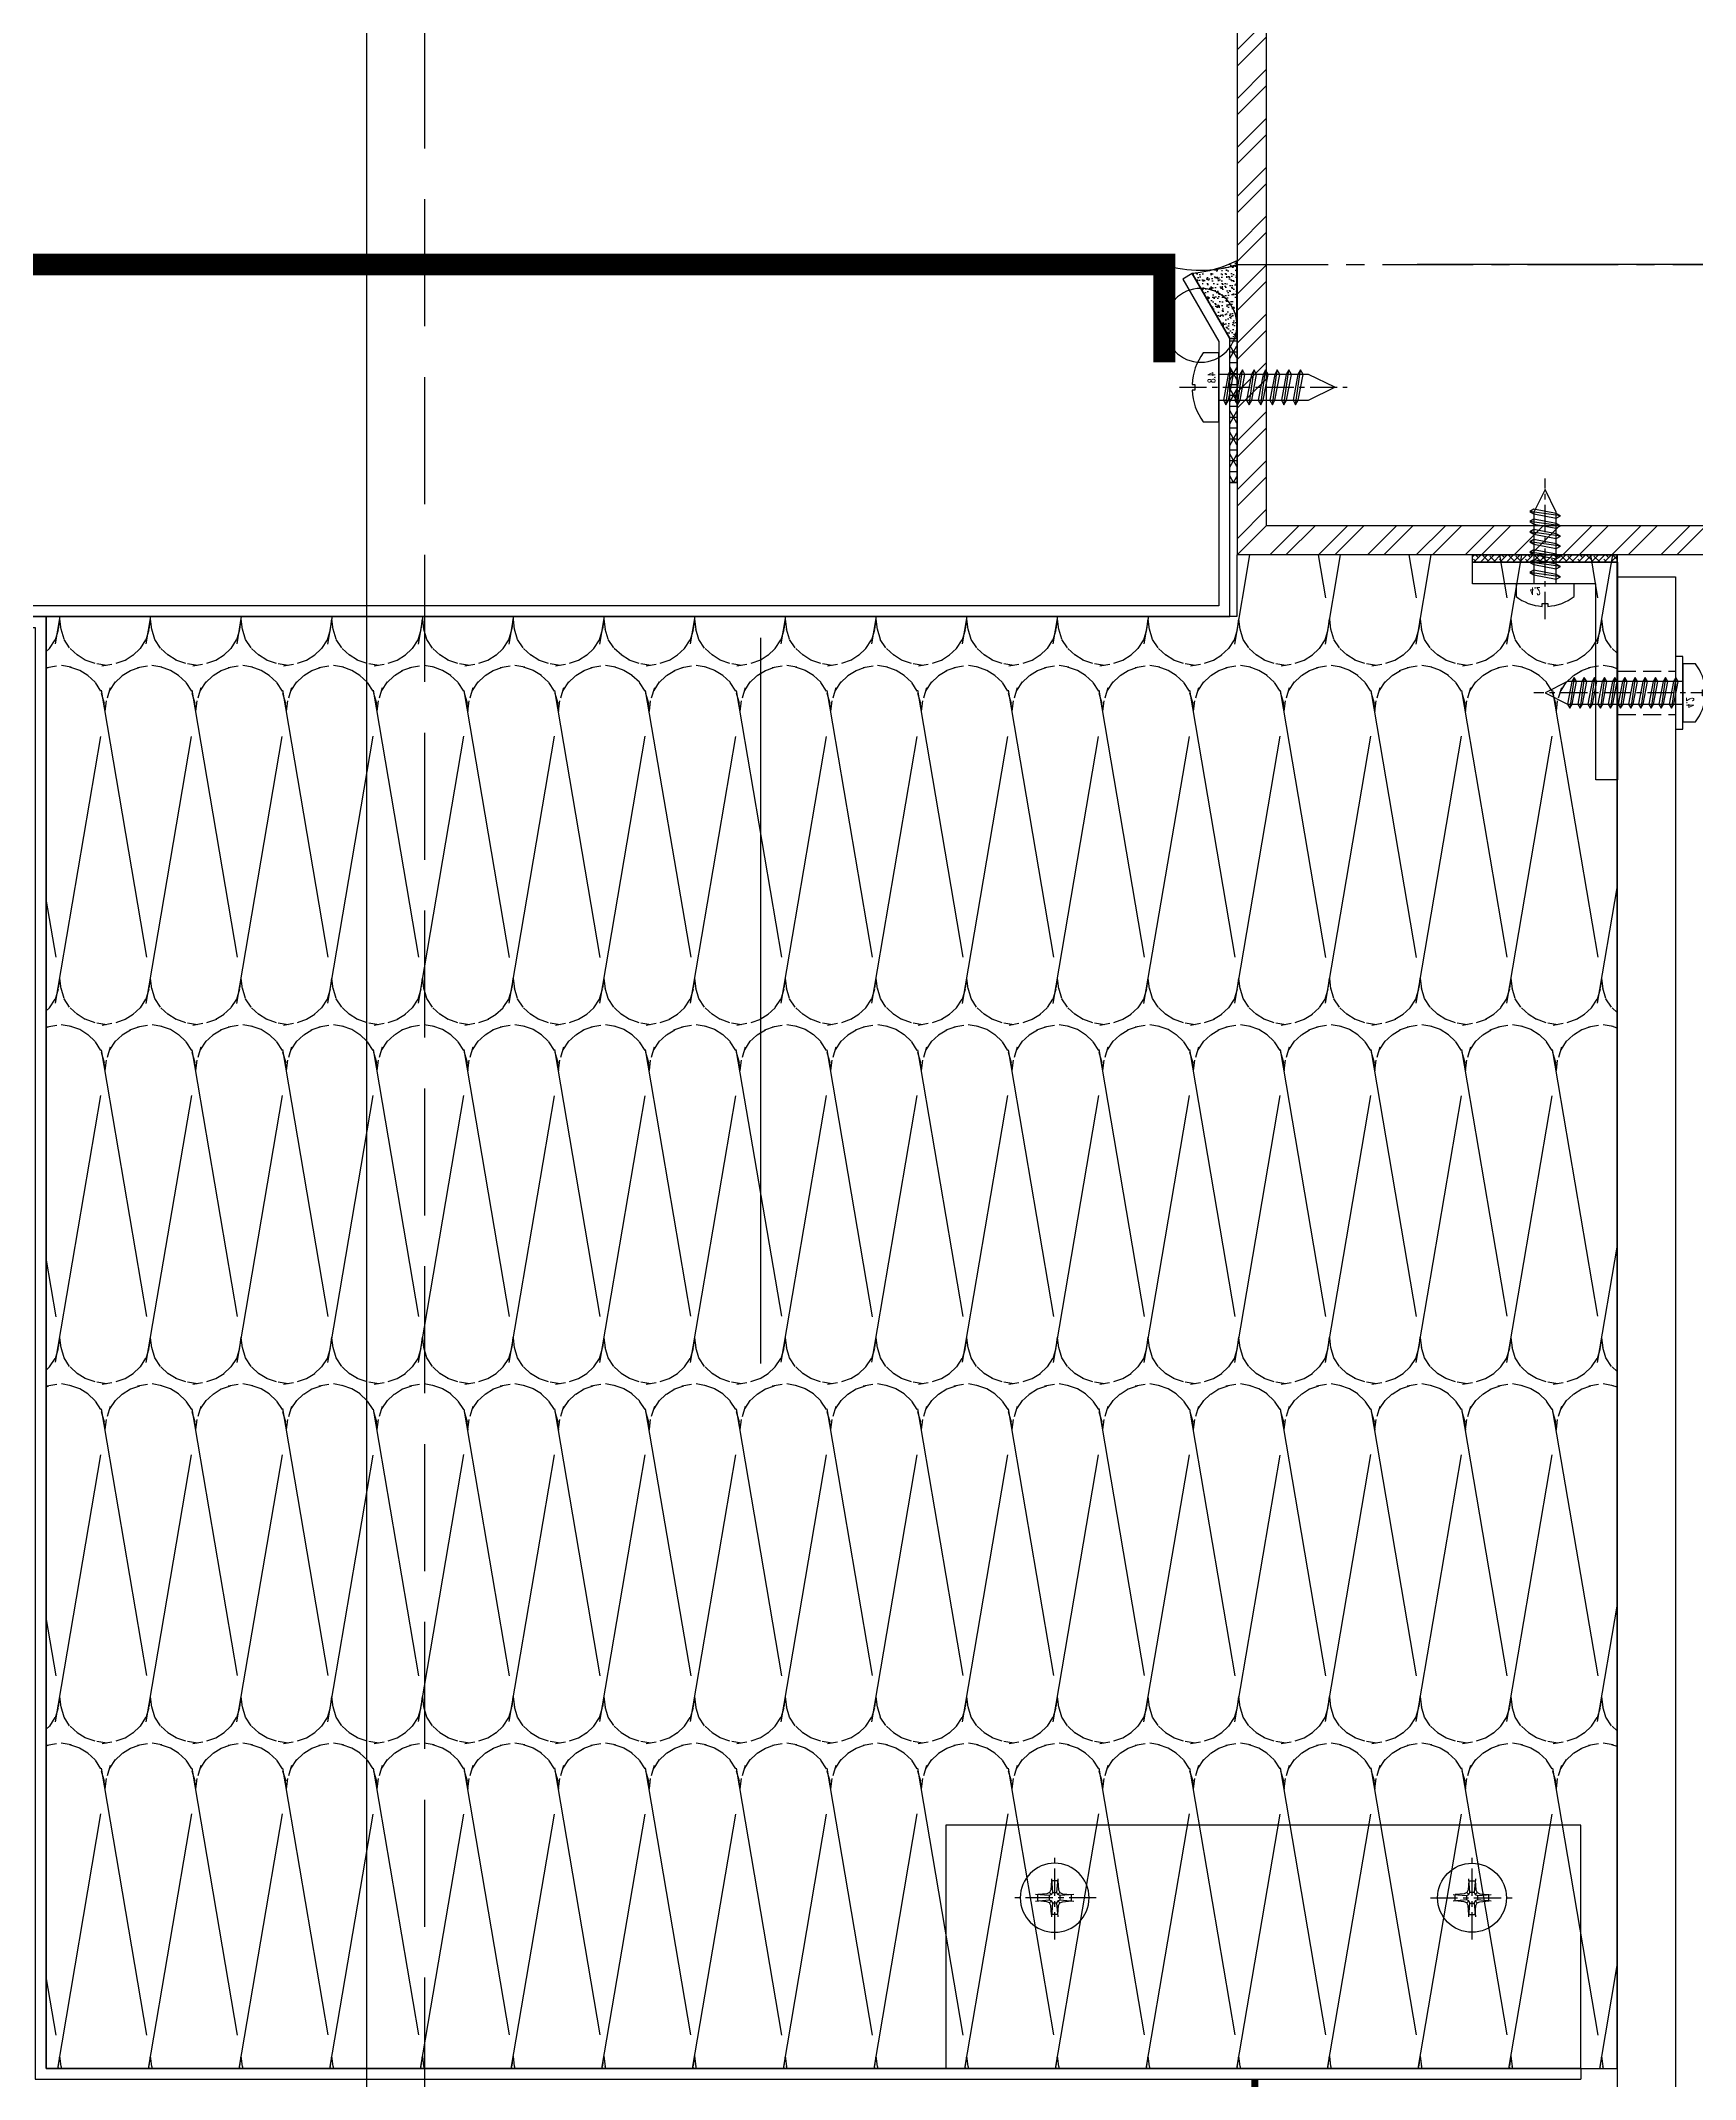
# Model space of a CAD drawing. Extents: x 220580 to 2027826, y -309201 to 71987.
# Drawn here: x 323404.3 to 323632.3, y -161779.4 to -161498.5 of the extents above; entities that cross this region are included whole.
import ezdxf
from ezdxf.enums import TextEntityAlignment as Align

# ---------------------------------------------------------------- set-up
doc = ezdxf.new("R2010")
doc.units = 0
for name, pattern in [('CENTER', [2, 1.25, -0.25, 0.25, -0.25]), ('DASH', [0.35, 0.25, -0.1]), ('ZN-CENTER', [2, 1.25, -0.25, 0.25, -0.25]), ('ZN-DASH', [0.35, 0.25, -0.1]), ('ZN-DOT', [0.25, 0, -0.25])]:
    doc.linetypes.add(name, pattern=pattern)
for name, color, linetype in [('!ZN1-填充-8', 8, 'Continuous'), ('!ZN3-不锈钢板幕墙-7', 7, 'Continuous'), ('!ZN3-其它材质幕墙-60', 60, 'Continuous'), ('!ZN4-辅助材料-1', 1, 'Continuous'), ('!ZN4-配件-11', 11, 'Continuous'), ('!ZN5-钢材投影-40', 40, 'Continuous'), ('!ZN5-铝材投影-112', 112, 'Continuous'), ('!ZN5-铝材断面-6', 6, 'Continuous'), ('!ZN6-层高线-8', 8, 'ZN-DOT'), ('!ZN6-虚线-8', 8, 'ZN-DASH'), ('1 轴线 辅助线', 1, 'CENTER'), ('11紧固件', 11, 'Continuous'), ('20剖面图$0$A-SFCE', 30, 'Continuous'), ('2钢材断面', 2, 'Continuous'), ('A_Hatch', 8, 'Continuous'), ('DIM', 173, 'Continuous'), ('Fill', 8, 'Continuous'), ('ZX', 240, 'CENTER')]:
    doc.layers.add(name, color=color, linetype=linetype)
doc.styles.add('DHTEXT-1', font='ROMANS.shx', dxfattribs={"width": 0.7, "bigfont": 'CHINESE.shx'})
doc.dimstyles.new('ZN200', dxfattribs={"dimscale": 200, "dimtxt": 2.5, "dimasz": 1.5, "dimexe": 1, "dimexo": 2, "dimgap": 0.9, "dimtad": 1, "dimdec": 0, "dimdsep": 46, "dimtxsty": 'DHTEXT-1', "dimblk": 'ARCHTICK', "dimcen": 2.5, "dimclrd": 173, "dimclre": 173, "dimclrt": 7, "dimazin": 2, "dimtfac": 1, "dimtdec": 0, "dimtix": 1, "dimtmove": 2, "dimatfit": 3, "dimfxl": 0, "dimtolj": 1, "dimtzin": 0, "dimarcsym": 0})

# ---------------------------------------------------------------- blocks, each defined once
blk = doc.blocks.new('20250822090122')
at = {"layer": 'A_Hatch'}
h = blk.add_hatch(dxfattribs=at)
h.set_pattern_fill('ANSI32', color=256)
h.set_pattern_definition([(45, (-80, -40), (-3.367596045400933, 3.367596045400933), []), (45, (-77.75493500000448, -40), (-3.367596045400933, 3.367596045400933), [])])
h.paths.add_polyline_path([(0, 40), (-80, 40), (-80, -40), (0, -40)])
h.paths.add_polyline_path([(-4, 36), (-4, -36), (-76, -36), (-76, 36)], flags=16)
at = {"layer": '2钢材断面'}
for points in [[(-80, 40), (0, 40), (0, -40), (-80, -40)], [(-76, 36), (-4, 36), (-4, -36), (-76, -36)]]:
    blk.add_lwpolyline(points, close=True, dxfattribs=at)
blk = doc.blocks.new('*U302')
at = {"layer": '!ZN5-钢材投影-40', "ltscale": 0.3}
blk.add_line((-254.4017149738647, 531.9147828401801), (-254.4017149738647, -425.0000000610999), dxfattribs=at)
at = {"layer": '!ZN6-虚线-8', "color": 8, "linetype": 'ZN-DASH', "ltscale": 70}
blk.add_line((-246.4017149738647, -425.0000000610999), (-246.4017149738647, 531.9147828401801), dxfattribs=at)
at = {"layer": 'ZX', "ltscale": 10}
blk.add_line((-134.3999999999942, 0), (0, 0), dxfattribs=at)
at = {"layer": '!ZN5-铝材断面-6', "ltscale": 100}
blk.add_blockref('20250822090122', (-54.39999999999418, 0), dxfattribs=at)
blk = doc.blocks.new('*U2096')
at = {"color": 0, "linetype": 'CENTER', "ltscale": 3}
blk.add_line((-5.42402482348062, 2.951201566112061e-13), (17.70672576295199, 2.948752353404415e-13), dxfattribs=at)
at = {"linetype": 'ByBlock', "ltscale": 10}
for p, q in [((0, 1.7899998674459), (12.38000001907299, 1.790001397150355)), ((0.980701996714231, 2.400000000000386), (1.655298003285623, -2.399999999999796)), ((2.580701996714217, 2.400000210272508), (3.255298003285609, -2.399999789727674)), ((4.180701996714204, 2.40000042054463), (4.855298003285595, -2.399999579455552)), ((5.780701996714191, 2.400000630816753), (6.455298003285582, -2.399999369183429)), ((7.380701996714176, 2.400000841088874), (8.055298003285568, -2.399999158911307)), ((8.980701996714163, 2.400001051360997), (9.655298003285555, -2.399998948639185)), ((10.58070199671415, 2.400001261633119), (11.25529800328554, -2.399998738367063)), ((12.38000001907299, 1.790001397150355), (16, 1.626980552060786e-06)), ((16, 1.626980552060786e-06), (12.38000001907299, -1.789998580962678)), ((12.38000001907299, -1.789998580962678), (0, -1.790000231097598))]:
    blk.add_line(p, q, dxfattribs=at)
blk.add_lwpolyline([(-3.299999999999955, 0.4000000000003876), (-3.689993742175107, 0.3999999999999488, -0.1474780726293994), (-2.137196594791703, 4.750000000000297), (0, 4.750000000000293), (0, -4.749999999999703), (-2.137196594791703, -4.749999999999703, -0.1474780726293994), (-3.689993742175107, -0.3999999999993538), (-3.299999999999955, -0.3999999999995669)], format="xyb", close=True, dxfattribs=at)
for points in [[(1.303114339079855, -1.789999999999669), (0.6285183325084631, 1.790000000000258), (0.980701996714231, 2.400000000000158), (1.332885660919771, 1.790000000000258), (2.00748166749139, -1.789999999999669), (1.655298003285623, -2.399999999999796)], [(2.903114339079841, -1.789999789727547), (2.228518332508449, 1.790000210272381), (2.580701996714217, 2.400000210272281), (2.932885660919758, 1.790000210272381), (3.607481667491377, -1.789999789727547), (3.255298003285609, -2.399999789727674)], [(4.503114339079827, -1.789999579455424), (3.828518332508436, 1.790000420544503), (4.180701996714204, 2.400000420544403), (4.532885660919744, 1.790000420544503), (5.207481667491363, -1.789999579455424), (4.855298003285595, -2.399999579455552)], [(6.103114339079815, -1.789999369183302), (5.428518332508423, 1.790000630816625), (5.780701996714191, 2.400000630816525), (6.132885660919731, 1.790000630816625), (6.80748166749135, -1.789999369183302), (6.455298003285582, -2.399999369183429)], [(7.7031143390798, -1.78999915891118), (7.028518332508408, 1.790000841088747), (7.380701996714176, 2.400000841088647), (7.732885660919717, 1.790000841088747), (8.407481667491336, -1.78999915891118), (8.055298003285568, -2.399999158911307)], [(9.303114339079787, -1.789998948639058), (8.628518332508396, 1.79000105136087), (8.980701996714163, 2.400001051360769), (9.332885660919704, 1.79000105136087), (10.00748166749132, -1.789998948639058), (9.655298003285555, -2.399998948639185)], [(10.90311433907977, -1.789998738366936), (10.22851833250838, 1.790001261632992), (10.58070199671415, 2.400001261632892), (10.93288566091969, 1.790001261632992), (11.60748166749131, -1.789998738366936), (11.25529800328554, -2.399998738367063)]]:
    blk.add_lwpolyline(points, close=True, dxfattribs=at)
at = {"layer": 'Defpoints', "color": 0, "ltscale": 10, "style": 'DHTEXT-1', "width": 0.7}
blk.add_text('4.8', height=1, rotation=90, dxfattribs=at).set_placement((-0.4943080637851551, -1.360906739296144), align=Align.CENTER)
blk = doc.blocks.new('*U1917')
at = {"color": 0, "linetype": 'ZN-CENTER', "ltscale": 3}
for p, q in [((0, 5.739583333333328), (0, -5.739583333333338)), ((5.739583333333333, -5.625129991434126e-15), (-5.739583333333333, -5.625129991434126e-15))]:
    blk.add_line(p, q, dxfattribs=at)
at = {"linetype": 'ByBlock', "ltscale": 10}
for p, q in [((-2.319999933243879, 0.4340867004727266), (-2.319999933240997, -0.4340867004727376)), ((-0.7379607429587084, -0.2956762060716548), (-0.7379607429587084, 0.2956762060716438)), ((-0.4431043850277573, 0.4431043850313547), (-0.7214991012179357, 0.721499101220092)), ((0.4340867004727321, 2.319999933243513), (-0.4340867004727321, 2.319999933242072)), ((0.2956762060691273, 0.7379607429623057), (-0.2956762060691273, 0.7379607429623057)), ((0.7214991012179357, 0.721499101220092), (0.4431043850277573, 0.4431043850313547)), ((0.7379607429587084, 0.2956762060716438), (0.7379607429587084, -0.2956762060716548)), ((2.319999933243879, 0.4340867004727266), (2.319999933240997, -0.4340867004727376)), ((-0.7214991012179357, -0.721499101220103), (-0.4431043850277573, -0.4431043850313657)), ((0.4340867004727321, -2.319999933243524), (-0.4340867004727321, -2.319999933242083)), ((-0.2956762060691273, -0.7379607429623167), (0.2956762060691273, -0.7379607429623167)), ((0.7214991012179357, -0.721499101220103), (0.4431043850277573, -0.4431043850313657))]:
    blk.add_line(p, q, dxfattribs=at)
for points in [[(-2.621164949725979, 0.4604352252664708), (-0.7379607429587084, 0.2956762060716438), (-0.4431043850284779, 0.4431043850313547), (-0.2956762060676861, 0.7379607429619455), (-0.4604352252643146, 2.621164949725613)], [(-0.4340867004727321, 2.319999933243513), (-0.5396815068078641, 1.085134290054286), (-0.7214991012186563, 0.721499101220092), (-1.085134290051049, 0.5396815068096601), (-2.319999933242438, 0.434086700474528)], [(0.4604352252643146, 2.621164949725613), (0.2956762060669655, 0.7379607429619455), (0.4431043850277573, 0.4431043850313547), (0.7379607429579877, 0.2956762060716438), (2.621164949725979, 0.4604352252664708)], [(0.4340867004720115, 2.319999933243513), (0.5396815068078641, 1.085134290054286), (0.7214991012179357, 0.721499101220092), (1.085134290051049, 0.5396815068096601), (2.319999933242438, 0.434086700474528)], [(-0.4604352252643146, -2.621164949725624), (-0.2956762060676861, -0.7379607429623167), (-0.4431043850284779, -0.443104385031726), (-0.7379607429587084, -0.2956762060716548), (-2.621164949725979, -0.4604352252672024)], [(-0.4340867004727321, -2.319999933243164), (-0.5396815068078641, -1.085134290054298), (-0.7214991012186563, -0.7214991012197427), (-1.085134290051049, -0.5396815068096711), (-2.319999933242438, -0.4340867004738185)], [(2.621164949725979, -0.4604352252672024), (0.7379607429579877, -0.2956762060716548), (0.4431043850277573, -0.443104385031726), (0.2956762060669655, -0.7379607429623167), (0.4604352252643146, -2.621164949725624)], [(0.4340867004720115, -2.319999933243164), (0.5396815068078641, -1.085134290054298), (0.7214991012179357, -0.7214991012197427), (1.085134290051049, -0.5396815068096711), (2.319999933242438, -0.4340867004738185)]]:
    blk.add_lwpolyline(points, dxfattribs=at)
blk.add_circle((0, -5.625129991434126e-15), 4.75, dxfattribs=at)
blk = doc.blocks.new('室内胶缝示意')
at = {"ltscale": 0.1}
blk.add_arc((-4.999999999869033, 15.57612454575161), 16.35896255462005, 252.2031562995401, 287.7968437004599, dxfattribs=at)
at = {"ltscale": 0.1, "extrusion": (0, 0, -1)}
blk.add_ellipse((-4.990384680597344, -8.375798344054544), major_axis=(-3.911665190393874e-10, 5.092968818538793), ratio=0.981745653301395, dxfattribs=at)
blk = doc.blocks.new('A$C6990e299')
at = {"layer": '!ZN1-填充-8'}
h = blk.add_hatch(dxfattribs=at)
h.set_pattern_fill('AR-SAND', color=256, scale=0.5, style=0)
h.set_pattern_definition([(37.50000000000001, (-13920.10409630099, 347.8442108027521), (-0.03149667905480408, 0.9634118845065793), [0, -0.76, 0, -0.85, 0, -0.8125]), (7.499999999999999, (-13920.10409630099, 347.8442108027521), (0.8848883526338636, 1.41107303261487), [0, -0.41, 0, -0.685, 0, -0.2625]), (327.5, (-13920.71909630099, 347.8442108027521), (1.557070930875748, 0.002829526768482249), [0, -0.25, 0, -0.9, 0, -1.175]), (317.5, (-13920.71909630099, 347.8442108027521), (1.503063302286147, 0.4388377824671246), [0, -0.125, 0, -0.59, 0, -0.675])])
edge = h.paths.add_edge_path()
edge.add_arc((157.6122215495125, 66.73572741175303), 18.07878972379874, 275.8000528056422, 296.2207359879168)
edge.add_line((165.5999831886875, 50.51727181719616), (165.5999831886729, 39.81077495346835))
edge.add_line((165.5999831886729, 39.8107749534538), (164.5999831886729, 39.81077495343925))
edge.add_line((164.5999831886875, 39.8107749534538), (159.4392136732495, 48.74948996039166))
at = {"layer": '!ZN1-填充-8', "ltscale": 0.1}
h = blk.add_hatch(dxfattribs=at)
h.set_pattern_fill('NET3', color=256, scale=3, style=0)
h.set_pattern_definition([(7.016477563892661e-15, (-13794.10398341686, 331.1377150901099), (0, 1.5), []), (59.99999999999999, (-13794.10398341686, 331.1377150901099), (-1.299038105676658, 0.7500000000000002), []), (120, (-13794.10398341686, 331.1377150901099), (-1.299038105676658, -0.7499999999999997), [])])
h.paths.add_polyline_path([(164.5999831886729, 39.81077495343925), (165.5999831886729, 39.81077495343925), (165.5999831886875, 19.95965254306793), (164.5999831886875, 19.95965254306793)])
at = {"layer": '!ZN1-填充-8', "ltscale": 20}
h = blk.add_hatch(dxfattribs=at)
h.set_pattern_fill('防火棉', color=256, scale=0.5)
h.set_pattern_definition([(99.64827059999992, (131.8499933470157, -192.1370329530037), (-24.99999983534743, 148.4693163856808), [37.29130929999989, -2573.100299999993]), (97.19770699999998, (138.0999928470119, -155.3732022530166), (-12.49999988970169, 49.48977184297799), [1.425224665, -98.34049999999998]), (106.418857, (137.9214214470121, -153.9592087530182), (-74.99999641815128, 247.4488617341187), [1.47410607, -308.088165]), (123.292959, (137.5047547970171, -152.5452152530052), (-62.49999813295384, 98.97954485851588), [1.409694234999995, -294.6260949999989]), (137.02891, (136.7309452470072, -151.3668873530114), (-49.99999978541809, 49.48977210391003), [1.38295463, -289.037515]), (147.989097, (135.719040497017, -150.4242250030075), (-162.4999984445953, 98.97954572307594), [1.33375323, -278.754425]), (161.002609, (134.5880880970071, -149.7172282530082), (-137.4999994241764, 49.48977248290976), [1.44791037, -302.613265]), (170.23292, (133.219040497017, -149.2458971030137), (-274.9999989593759, 49.48977434981889), [1.389183084999996, -290.3392599999989]), (9.76707954, (130.4809453470079, -149.2458971030137), (274.999999355857, 49.48977214690497), [1.389183085, -290.33926]), (18.9973908, (129.1118978470186, -149.7172282530082), (137.4999995969283, 49.48977200294426), [1.447910369999996, -302.6132649999989]), (32.01090240000001, (127.9809453470079, -150.4242250030075), (162.4999994731554, 98.97954403409912), [1.33375323, -278.754425]), (42.9710899, (126.9690408470196, -151.3668873530114), (49.99999987179405, 49.48977201664356), [1.38295463, -289.037515]), (56.70704010000001, (126.1952313470101, -152.5452152530052), (62.49999965846526, 98.97954389598041), [1.409694235, -294.626095]), (73.5811422, (125.7785643470124, -153.9592087530182), (74.99999985400477, 247.4488606925742), [1.47410607, -308.088165]), (82.80229290000001, (125.5999933470157, -155.3732022530166), (12.4999997776537, 49.48977184622007), [1.425224665, -98.34049999999999]), (80.35172929999999, (131.8499933470157, -192.1370329530037), (25.00000007475824, 148.4693163453995), [37.29130929999986, -2573.100299999991]), (9.76707954, (125.5999933470157, -198.5000036530109), (274.999999355857, 49.48977214690497), [1.389183085, -290.33926]), (18.9973908, (126.9690408470196, -198.2643380730151), (149.9999995884369, 49.48977200035743), [1.447910369999996, -302.6132649999989]), (32.01090240000001, (128.338088347009, -197.793006908003), (74.9999997738665, 49.48977203162625), [1.33375323, -278.754425]), (42.9710899, (129.4690408470196, -197.0860101630096), (49.99999987179405, 49.48977201664356), [1.38295463, -289.037515]), (56.70704010000001, (130.4809453470079, -196.1433478380059), (99.9999996044859, 148.4693160980749), [1.409694235, -294.626095]), (73.5811422, (131.2547548470175, -194.965019928015), (12.49999990901289, 49.48977189928469), [1.47410607, -308.088165]), (82.80229290000001, (131.6714218470152, -193.5510264380137), (12.4999997776537, 49.48977184622007), [1.425224665, -98.34049999999999]), (97.19770699999998, (132.0285643470124, -193.5510264380137), (-12.49999988970169, 49.48977184297799), [1.425224665, -98.34049999999998]), (106.418857, (132.4452313470101, -194.965019928015), (-12.49999923718973, 49.48977206816447), [1.47410607, -308.088165]), (123.292959, (133.219040497017, -196.1433478380059), (-99.99999730159095, 148.469317649659), [1.409694234999995, -294.6260949999989]), (137.02891, (134.2309452470072, -197.0860101630096), (-162.4999992636433, 148.4693162715198), [1.38295463, -289.037515]), (147.989097, (135.361897647017, -197.793006908003), (-74.99999926356202, 49.4897728043052), [1.33375323, -278.754425]), (161.002609, (136.7309452470072, -198.2643380730151), (-149.999999415685, 49.48977252395616), [1.44791037, -302.613265]), (170.23292, (138.0999928470119, -198.5000036530109), (-274.9999989593759, 49.48977434981889), [1.389183084999996, -290.3392599999989])])
h.paths.add_polyline_path([(1.5, 1.499999999956344), (1.5, -198.50000365304), (217.9999831885798, -198.50000365304), (217.9999831885798, 10.00000330156763), (165.5999831886875, 10.00000330159673), (165.5999724257563, 1.499961917827022)])
at = {"layer": '!ZN1-填充-8'}
blk.add_lwpolyline([(1.5, 1.499999999956344), (1.5, -198.50000365304), (217.9999831885798, -198.50000365304), (217.9999831885798, 10.00000330156763), (165.5999831886875, 10.00000330159673), (165.5999724257563, 1.499961917827022)], close=True, dxfattribs=at)
at = {"layer": '!ZN3-不锈钢板幕墙-7', "ltscale": 4}
blk.add_lwpolyline([(-1.5, 3), (-1.5, 3), (-37.09799321860191, 3.000000000014552), (-45.68863201419299, 7.959807621140499), (-46.43863201419299, 6.660769515467109), (-37.49991700725514, 1.500000000014552), (0, 1.5), (0, 1.5), (164.5999831886875, 1.499999999985448), (164.5999831886729, 39.81077495343925), (159.4392136732204, 48.7494899603771), (158.1401755675324, 47.9994899603771), (163.0999831886729, 39.40885116480058), (163.0999831886875, 2.999999999985448)], close=True, dxfattribs=at)
at = {"layer": '!ZN4-辅助材料-1', "ltscale": 4}
blk.add_lwpolyline([(159.4392136732204, 48.7494899603771), (164.5999831886729, 39.81077495343925), (165.5999831886729, 39.81077495343925), (165.599983188702, 50.51727181718161, -0.08933858933881772), (159.4392136732058, 48.7494899603771)], format="xyb", dxfattribs=at)
blk.add_lwpolyline([(164.5999831886729, 39.81077495343925), (165.5999831886729, 39.81077495343925), (165.5999831886875, 19.95965254306793), (164.5999831886875, 19.95965254306793)], close=True, dxfattribs=at)
at = {"ltscale": 20}
blk.add_line((212.9999831885798, -198.4999846119608), (212.9999831885798, -199.9999846119608), dxfattribs=at)
at = {"color": 4, "linetype": 'ZN-DASH', "ltscale": 30, "const_width": 3}
blk.add_lwpolyline([(155.5999831889349, 36.53123613898788), (155.5999831889349, 50.00000330157491), (-1426.314080378987, 50.00000330157491)], dxfattribs=at)
at = {"ltscale": 20}
blk.add_lwpolyline([(212.9999831885798, -198.4999846119608), (1.5, -198.4999846119608), (1.5, 1.5), (-37.49991700725514, 1.500000000014552), (-37.49991700725514, 1.455191522836685e-11), (0, 0), (0, -199.9999846119608), (212.9999831885798, -199.9999846119608)], dxfattribs=at)
blk.add_lwpolyline([(125.4842311066604, -164.9999846119608), (125.4842311066604, -198.4999846119608), (212.9999831885798, -198.50000365304), (212.9999831885798, -165.00000365304)], close=True, dxfattribs=at)
at = {"layer": '!ZN4-配件-11', "color": 1, "extrusion": (0, 0, -1), "zscale": -1, "rotation": 180}
for name, p in [('*U2096', (-163.0999831886875, 33.08501023010467)), ('*U1917', (-140.4842311066604, -174.9999846119608))]:
    blk.add_blockref(name, p, dxfattribs=at)
at = {"layer": '!ZN4-配件-11', "color": 1, "extrusion": (0, 0, -1), "xscale": -1, "zscale": -1, "rotation": 180}
blk.add_blockref('*U1917', (-197.9999831885798, -174.9999846119608), dxfattribs=at)
blk.add_blockref('室内胶缝示意', (165.5999831886729, 50.00000309540337))
blk = doc.blocks.new('*U2091')
at = {"color": 0, "linetype": 'CENTER', "ltscale": 3}
blk.add_line((-4.851510917911964, 2.913225216616411e-13), (14.54315256367451, -8.526512829121202e-15), dxfattribs=at)
at = {"linetype": 'ByBlock', "ltscale": 10}
for p, q in [((0, 1.550000000000024), (9.895000016689004, 1.549999999999739)), ((0.9859588387780631, 2.110000000000021), (1.57904116122194, -2.110000000000007)), ((2.385958838778063, 2.109999999999977), (2.97904116122194, -2.110000000000051)), ((3.785958838778063, 2.109999999999933), (4.37904116122194, -2.110000000000094)), ((5.185958838778062, 2.109999999999889), (5.779041161221939, -2.110000000000138)), ((6.585958838778063, 2.109999999999845), (7.17904116122194, -2.110000000000182)), ((7.985958838778063, 2.109999999999801), (8.57904116122194, -2.110000000000226)), ((9.385958838778063, 2.109999999999757), (9.97904116122194, -2.11000000000027)), ((9.895000016689004, 1.549999999999739), (13, -2.927436071331612e-13)), ((9.895000016689004, -1.550000000000255), (0, -1.549999999999945)), ((13, -2.927436071331612e-13), (9.895000016689004, -1.550000000000255))]:
    blk.add_line(p, q, dxfattribs=at)
blk.add_lwpolyline([(-3.087680633323398, 0.4000000000000909, -0.1514667514007003), (-1.723475382979757, 4), (0, 4), (0, -4), (-1.723475382979757, -4, -0.1514667514007005), (-3.087680633323398, -0.4000000000000892), (-2.699999999999932, -0.3999999999999773), (-2.699999999999932, 0.4000000000000341)], format="xyb", close=True, dxfattribs=at)
for points in [[(1.255725010475717, -1.549999999999976), (0.6626426880318403, 1.550000000000018), (0.9859588387779494, 2.109999999999935), (1.309274989524115, 1.550000000000018), (1.902357311968163, -1.549999999999976), (1.57904116122194, -2.10999999999995)], [(2.655725010475717, -1.55000000000002), (2.06264268803184, 1.549999999999975), (2.385958838777949, 2.109999999999892), (2.709274989524115, 1.549999999999975), (3.302357311968163, -1.55000000000002), (2.97904116122194, -2.109999999999994)], [(4.055725010475717, -1.550000000000064), (3.46264268803184, 1.549999999999931), (3.785958838777949, 2.109999999999848), (4.109274989524115, 1.549999999999931), (4.702357311968163, -1.550000000000064), (4.37904116122194, -2.110000000000038)], [(5.455725010475716, -1.550000000000108), (4.86264268803184, 1.549999999999887), (5.185958838777949, 2.109999999999804), (5.509274989524115, 1.549999999999887), (6.102357311968162, -1.550000000000108), (5.779041161221939, -2.110000000000082)], [(6.855725010475717, -1.550000000000152), (6.26264268803184, 1.549999999999843), (6.585958838777949, 2.10999999999976), (6.909274989524115, 1.549999999999843), (7.502357311968162, -1.550000000000152), (7.17904116122194, -2.110000000000126)], [(8.255725010475718, -1.550000000000196), (7.66264268803184, 1.549999999999799), (7.985958838777949, 2.109999999999716), (8.309274989524116, 1.549999999999799), (8.902357311968164, -1.550000000000196), (8.57904116122194, -2.11000000000017)], [(9.655725010475717, -1.55000000000024), (9.06264268803184, 1.549999999999755), (9.385958838777949, 2.109999999999672), (9.709274989524115, 1.549999999999755), (10.30235731196816, -1.55000000000024), (9.97904116122194, -2.110000000000213)]]:
    blk.add_lwpolyline(points, close=True, dxfattribs=at)
at = {"layer": 'Defpoints', "color": 0, "ltscale": 10, "style": 'DHTEXT-1', "width": 0.7}
blk.add_text('4.2', height=1, rotation=90, dxfattribs=at).set_placement((-0.4943080637851551, -1.360906739295894), align=Align.CENTER)
blk = doc.blocks.new('*U2090')
at = {"color": 0, "linetype": 'CENTER', "ltscale": 3}
blk.add_line((-4.851510917911964, 2.913225216616411e-13), (20.54315256367451, -4.2632564145606e-15), dxfattribs=at)
at = {"linetype": 'ByBlock', "ltscale": 10}
for p, q in [((0, 1.550000000000024), (15.895000016689, 1.549999999999744)), ((0.9859588387780631, 2.110000000000021), (1.57904116122194, -2.110000000000007)), ((2.385958838778063, 2.109999999999994), (2.97904116122194, -2.110000000000034)), ((3.785958838778063, 2.109999999999967), (4.37904116122194, -2.110000000000061)), ((5.185958838778062, 2.10999999999994), (5.779041161221939, -2.110000000000087)), ((6.585958838778063, 2.109999999999913), (7.17904116122194, -2.110000000000114)), ((7.985958838778063, 2.109999999999886), (8.57904116122194, -2.110000000000142)), ((9.385958838778063, 2.109999999999859), (9.97904116122194, -2.110000000000168)), ((10.78595883877806, 2.109999999999832), (11.37904116122194, -2.110000000000196)), ((12.18595883877806, 2.109999999999805), (12.77904116122194, -2.110000000000222)), ((13.58595883877806, 2.109999999999778), (14.17904116122194, -2.110000000000249)), ((14.98595883877806, 2.109999999999751), (15.57904116122194, -2.110000000000277)), ((15.895000016689, 1.549999999999744), (19, -2.884803507186006e-13)), ((15.895000016689, -1.550000000000251), (0, -1.549999999999945)), ((19, -2.884803507186006e-13), (15.895000016689, -1.550000000000251))]:
    blk.add_line(p, q, dxfattribs=at)
blk.add_lwpolyline([(-3.087680633323398, 0.4000000000000909, -0.1514667514007003), (-1.723475382979757, 4), (0, 4), (0, -4), (-1.723475382979757, -4, -0.1514667514007005), (-3.087680633323398, -0.4000000000000892), (-2.699999999999932, -0.3999999999999773), (-2.699999999999932, 0.4000000000000341)], format="xyb", close=True, dxfattribs=at)
for points in [[(1.255725010475717, -1.549999999999976), (0.6626426880318403, 1.550000000000018), (0.9859588387779494, 2.109999999999935), (1.309274989524115, 1.550000000000018), (1.902357311968163, -1.549999999999976), (1.57904116122194, -2.10999999999995)], [(2.655725010475717, -1.550000000000003), (2.06264268803184, 1.549999999999991), (2.385958838777949, 2.109999999999908), (2.709274989524115, 1.549999999999991), (3.302357311968163, -1.550000000000003), (2.97904116122194, -2.109999999999977)], [(4.055725010475717, -1.55000000000003), (3.46264268803184, 1.549999999999965), (3.785958838777949, 2.109999999999881), (4.109274989524115, 1.549999999999965), (4.702357311968163, -1.55000000000003), (4.37904116122194, -2.110000000000004)], [(5.455725010475716, -1.550000000000057), (4.86264268803184, 1.549999999999937), (5.185958838777949, 2.109999999999855), (5.509274989524115, 1.549999999999937), (6.102357311968162, -1.550000000000057), (5.779041161221939, -2.110000000000031)], [(6.855725010475717, -1.550000000000084), (6.26264268803184, 1.549999999999911), (6.585958838777949, 2.109999999999828), (6.909274989524115, 1.549999999999911), (7.502357311968162, -1.550000000000084), (7.17904116122194, -2.110000000000058)], [(8.255725010475718, -1.550000000000111), (7.66264268803184, 1.549999999999883), (7.985958838777949, 2.1099999999998), (8.309274989524116, 1.549999999999883), (8.902357311968164, -1.550000000000111), (8.57904116122194, -2.110000000000085)], [(9.655725010475717, -1.550000000000138), (9.06264268803184, 1.549999999999857), (9.385958838777949, 2.109999999999774), (9.709274989524115, 1.549999999999857), (10.30235731196816, -1.550000000000138), (9.97904116122194, -2.110000000000111)], [(11.05572501047572, -1.550000000000165), (10.46264268803184, 1.54999999999983), (10.78595883877795, 2.109999999999746), (11.10927498952411, 1.54999999999983), (11.70235731196816, -1.550000000000165), (11.37904116122194, -2.110000000000139)], [(12.45572501047572, -1.550000000000192), (11.86264268803184, 1.549999999999803), (12.18595883877795, 2.10999999999972), (12.50927498952412, 1.549999999999803), (13.10235731196816, -1.550000000000192), (12.77904116122194, -2.110000000000166)], [(13.85572501047572, -1.550000000000219), (13.26264268803184, 1.549999999999776), (13.58595883877795, 2.109999999999693), (13.90927498952411, 1.549999999999776), (14.50235731196816, -1.550000000000219), (14.17904116122194, -2.110000000000193)], [(15.25572501047572, -1.550000000000246), (14.66264268803184, 1.549999999999749), (14.98595883877795, 2.109999999999665), (15.30927498952412, 1.549999999999749), (15.90235731196816, -1.550000000000246), (15.57904116122194, -2.11000000000022)]]:
    blk.add_lwpolyline(points, close=True, dxfattribs=at)
at = {"layer": 'Defpoints', "color": 0, "ltscale": 10, "style": 'DHTEXT-1', "width": 0.7}
blk.add_text('4.2', height=1, rotation=90, dxfattribs=at).set_placement((-0.4943080637851551, -1.360906739295894), align=Align.CENTER)
blk = doc.blocks.new('*U2087')
at = {"linetype": 'ByBlock', "ltscale": 10}
blk.add_lwpolyline([(0, -5), (1, -5), (1, 5), (0, 5)], close=True, dxfattribs=at)
blk = doc.blocks.new('20250828170426')
at = {"layer": 'Fill', "ltscale": 50}
h = blk.add_hatch(dxfattribs=at)
h.set_pattern_fill('ANSI38', color=256, scale=0.4, style=0)
h.set_pattern_definition([(45, (-301.936770878674, 3059.016395383456), (-0.4490128060534577, 0.4490128060534577), []), (135, (-301.936770878674, 3059.016395383456), (-1.347038418160373, 0.4490128060534578), [1.5875, -0.9525000000000001])])
h.paths.add_polyline_path([(-301.936770878674, 3758.999999992258), (-301.936770878674, 3759.999999992258), (-282.0017884288682, 3759.999999992258), (-282.0017884288682, 3758.999999992258)])
at = {"layer": '!ZN1-填充-8', "const_width": 1}
blk.add_lwpolyline([(-331.936770878674, 3550.000012078701), (-331.936770878674, 3447.157594500983)], dxfattribs=at)
at = {"layer": '!ZN3-其它材质幕墙-60', "ltscale": 20}
blk.add_lwpolyline([(-281.936770878674, 3447.157594500983), (-281.936770878674, 3756.999999992258), (-273.936770878674, 3756.999999992258), (-273.936770878674, 3447.157594500983)], dxfattribs=at)
at = {"layer": '!ZN5-铝材投影-112'}
blk.add_lwpolyline([(-281.936770878674, 3758.999999992258), (-281.936770878674, 3728.999999992258), (-284.936770878674, 3728.999999992258), (-284.936770878674, 3755.999999992258), (-301.936770878674, 3755.999999992258), (-301.936770878674, 3758.999999992258)], close=True, dxfattribs=at)
at = {"layer": '!ZN6-虚线-8', "color": 8, "linetype": 'ZN-DASH', "ltscale": 10}
for p, q in [((-281.936770878674, 3743.999999992258), (-273.936770878674, 3743.999999992258)), ((-281.936770878674, 3737.999999992258), (-273.936770878674, 3737.999999992258))]:
    blk.add_line(p, q, dxfattribs=at)
at = {"layer": '11紧固件', "ltscale": 50}
blk.add_lwpolyline([(-301.936770878674, 3758.999999992258), (-301.936770878674, 3759.999999992258), (-282.0017884288682, 3759.999999992258), (-282.0017884288682, 3758.999999992258), (-301.936770878674, 3758.999999992258)], dxfattribs=at)
at = {"layer": '!ZN4-配件-11', "color": 1, "xscale": -1, "rotation": 270}
blk.add_blockref('*U2091', (-291.936770878674, 3755.999999992258), dxfattribs=at)
at = {"layer": '!ZN4-配件-11', "color": 1, "xscale": -1}
blk.add_blockref('*U2090', (-272.936770878674, 3740.999999992258), dxfattribs=at)
at = {"layer": '!ZN4-配件-11', "extrusion": (0, 0, -1), "xscale": -1, "zscale": -1}
blk.add_blockref('*U2087', (273.936770878674, 3740.999999992258), dxfattribs=at)
at = {"ltscale": 50}
blk.add_blockref('*U302', (-199.9367708786158, 3799.999999992317), dxfattribs=at)
at = {"ltscale": 40}
blk.add_blockref('A$C6990e299', (-499.9999976081308, 3750.000011423836), dxfattribs=at)
blk = doc.blocks.new('_ArchTick')
at = {"color": 0, "linetype": 'ByBlock', "const_width": 0.4}
blk.add_lwpolyline([(-0.5, -0.5), (0.5, 0.5)], dxfattribs=at)
blk = doc.blocks.new('*D564')
at = {"layer": 'Defpoints', "color": 0, "ltscale": 2, "transparency": 16777216}
for p in [(323604.4539331029, -160679.3509722499), (325165.5943516166, -160679.3509722499), (323604.4539331029, -161529.3509701894)]:
    blk.add_point(p, dxfattribs=at)
at = {"layer": 'DIM', "color": 173, "linetype": 'ByBlock', "lineweight": -2, "ltscale": 2, "transparency": 16777216}
for p, q in [((325165.5943516166, -160679.3509722499), (325165.5943516166, -160379.3509722499)), ((324004.4539331029, -160679.3509722499), (325365.5943516166, -160679.3509722499)), ((325165.5943516166, -161529.3509701894), (325165.5943516166, -160679.3509722499)), ((324004.4539331029, -161529.3509701894), (325365.5943516166, -161529.3509701894)), ((325165.5943516166, -161529.3509701894), (325165.5943516166, -161829.3509701894))]:
    blk.add_line(p, q, dxfattribs=at)
at = {"layer": 'DIM', "color": 173, "lineweight": -2, "ltscale": 2, "transparency": 16777216, "xscale": 300, "yscale": 300, "zscale": 300}
for p, rotation in [((325165.5943516166, -160679.3509722499), 270), ((325165.5943516166, -161529.3509701894), 90)]:
    blk.add_blockref('_ArchTick', p, dxfattribs=dict(at, rotation=rotation))
at = {"layer": 'DIM', "color": 7, "ltscale": 2, "transparency": 16777216, "insert": (324735.5943516165, -161104.3509712197), "char_height": 500, "attachment_point": 5, "rotation": 90, "style": 'DHTEXT-1'}
blk.add_mtext('\\A1;850', dxfattribs=at)

msp = doc.modelspace()

# ---------------------------------------------------------------- linework, layer by layer
at = {"layer": '!ZN6-层高线-8', "linetype": 'DASH', "ltscale": 400}
msp.add_line((329714.0096038308, -161529.3509701894), (319900.9251427283, -161529.3509701894), dxfattribs=at)
at = {"layer": '1 轴线 辅助线', "ltscale": 400}
msp.add_line((323503.5645583125, -167880.7632492043), (323503.5645583125, -147041.0230992532), dxfattribs=at)

# ---------------------------------------------------------------- next in the draw order: block references
at = {"layer": '20剖面图$0$A-SFCE', "ltscale": 40}
msp.add_blockref('20250828170426', (323903.5645583125, -165329.3509701817), dxfattribs=at)

# ---------------------------------------------------------------- next in the draw order: dimensions: what is measured, and where the dimension line sits
at = {"layer": 'DIM', "ltscale": 2}
dim = msp.add_linear_dim(base=(325165.5943516166, -160679.3509722499), p1=(323604.4539331028, -161529.3509701894), p2=(323604.4539331028, -160679.3509722498), angle=90, dimstyle='ZN200', dxfattribs=at)
dim.commit()
dim.dimension.update_dxf_attribs({"geometry": '*D564', "text_midpoint": (324735.5943516165, -161104.3509712197)})

doc.saveas('drawing.dxf')
